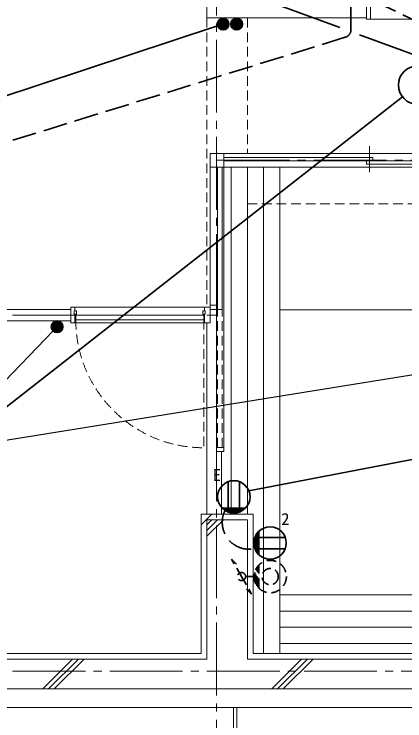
# Model space of a CAD drawing. Units: millimetres at full size, sheet at 1:50; details may follow other scales. Extents: x -9674 to 9699, y -6794 to 6791.
# Drawn here: x -4468 to -2055, y -2953 to 1413 of the extents above; entities that cross this region are included whole.
import ezdxf
from ezdxf.enums import TextEntityAlignment as Align

# ---------------------------------------------------------------- set-up
doc = ezdxf.new("R2010")
doc.units = ezdxf.units.MM
doc.header["$LTSCALE"] = 50
for name, pattern in [('CHAIN2', [12, 9, -1, 1, -1]), ('DASHED1', [1.8, 1.2, -0.6]), ('DASHED3', [4, 3, -1])]:
    doc.linetypes.add(name, pattern=pattern)
for name, color, linetype, lineweight in [('1-0_芯', 134, 'CHAIN2', 9), ('1-1_躯体', 134, 'Continuous', 9), ('1-2_間仕切', 134, 'Continuous', 9), ('1-3_建具', 134, 'Continuous', 9), ('1-4_仕上げ', 134, 'Continuous', 9), ('1-6_ﾊﾞﾙｺﾆｰ・階段', 134, 'Continuous', 9), ('1-8_ハッチ', 134, 'Continuous', 9), ('1-C_梁', 134, 'DASHED1', 9), ('2-0_芯', 2, 'Continuous', 35), ('2-E', 2, 'Continuous', 35), ('3-2', 3, 'DASHED1', 35), ('3-3', 1, 'Continuous', 25), ('3-E', 3, 'Continuous', 35)]:
    doc.layers.add(name, color=color, linetype=linetype, lineweight=lineweight)
doc.styles.add('ＭＳ ゴシック', font='')
doc.styles.get('ＭＳ ゴシック').set_extended_font_data('MS Gothic')

msp = doc.modelspace()

# ---------------------------------------------------------------- linework, layer by layer
at = {"layer": '1-0_芯'}
for p, q in [((-3217.48, -3396.08), (-3217.48, 5323.92)), ((-3217.48, 509.92), (2502.52, 509.92)), ((-8677.48, -446.08), (-3217.48, -446.08)), ((-8677.48, -2646.08), (8332.52, -2646.08))]:
    msp.add_line(p, q, dxfattribs=at)
at = {"layer": '1-1_躯体'}
for p, q in [((-3277.48, -1711.08), (-3027.48, -1711.08)), ((-3277.48, -2571.08), (-3277.48, -1711.08)), ((-3027.48, -2571.08), (-3027.48, -1711.08)), ((-3277.48, -2571.08), (-6877.48, -2571.08)), ((-1927.48, -2571.08), (-3027.48, -2571.08)), ((-6427.48, -2756.08), (-1892.48, -2756.08))]:
    msp.add_line(p, q, dxfattribs=at)
at = {"layer": '1-2_間仕切'}
for p, q in [((-3257.48, 467.42), (-3257.48, 552.42)), ((-3257.48, 552.42), (-3172.48, 552.42)), ((-3172.48, 467.42), (-3172.48, 552.42)), ((-6830.48, -411.08), (-4117.48, -411.08)), ((-3257.48, -493.58), (-3257.48, -411.08)), ((-3217.48, -411.08), (-3217.48, -1264.58)), ((-6830.48, -481.08), (-4117.48, -481.08)), ((-3277.48, -1676.08), (-3277.48, -493.58)), ((-3187.48, -1676.08), (-3187.48, -1289.58))]:
    msp.add_line(p, q, dxfattribs=at)
msp.add_lwpolyline([(-3277.48, 1465.92), (-3277.48, 1389.92), (-2292.48, 1389.92)], dxfattribs=at)
at = {"layer": '1-3_建具'}
for p, q in [((-2292.48, 1380.92), (-2292.48, 1465.92)), ((-2267.48, 1380.92), (-2267.48, 1465.92)), ((-2292.48, 1380.92), (-2267.48, 1380.92)), ((-1517.48, 1380.92), (-2267.48, 1380.92)), ((-2272.48, 596.58), (-2272.48, 436.58)), ((-3172.48, 552.42), (-1372.48, 552.42)), ((-2252.48, 526.58), (-3172.48, 526.58)), ((-2252.48, 506.58), (-2252.48, 526.58)), ((-3172.48, 506.58), (-2252.48, 506.58)), ((-2292.48, 486.58), (-2292.48, 506.58)), ((-2292.48, 506.58), (-1372.48, 506.58)), ((-1372.48, 486.58), (-2292.48, 486.58)), ((-3257.48, -386.08), (-3257.48, 467.42)), ((-3257.48, 467.42), (-3172.48, 467.42)), ((-3212.48, -411.08), (-3212.48, 467.42)), ((-3182.48, -411.08), (-3182.48, 467.42)), ((-3172.48, -1264.58), (-3172.48, 467.42)), ((-3172.48, 467.42), (-1372.48, 467.42)), ((-3217.48, -386.08), (-3257.48, -386.08)), ((-3257.48, -411.08), (-3257.48, -386.08)), ((-3217.48, -386.08), (-3217.48, -411.08)), ((-4092.48, -398.58), (-4117.48, -398.58)), ((-4117.48, -493.58), (-4117.48, -398.58)), ((-4097.48, -421.08), (-4082.48, -421.08)), ((-4097.48, -441.08), (-4097.48, -421.08)), ((-4092.48, -398.58), (-3292.48, -398.58)), ((-4092.48, -421.08), (-4092.48, -398.58)), ((-4082.48, -441.08), (-4082.48, -421.08)), ((-3302.48, -421.08), (-3287.48, -421.08)), ((-3302.48, -441.08), (-3302.48, -421.08)), ((-3257.48, -398.58), (-3292.48, -398.58)), ((-3292.48, -421.08), (-3292.48, -398.58)), ((-3287.48, -421.08), (-3287.48, -441.08)), ((-3217.48, -411.08), (-3257.48, -411.08)), ((-3182.48, -411.08), (-3212.48, -411.08)), ((-4097.48, -441.08), (-4082.48, -441.08)), ((-4092.48, -441.08), (-4092.48, -493.58)), ((-4087.48, -476.08), (-4087.48, -446.08)), ((-4087.48, -446.08), (-3297.48, -446.08)), ((-3297.48, -476.08), (-4087.48, -476.08)), ((-3287.48, -441.08), (-3302.48, -441.08)), ((-3297.48, -446.08), (-3297.48, -476.08)), ((-3292.48, -441.08), (-3292.48, -493.58)), ((-4092.48, -493.58), (-4117.48, -493.58)), ((-3292.48, -493.58), (-4092.48, -493.58)), ((-3257.48, -493.58), (-3292.48, -493.58)), ((-3217.48, -1264.58), (-3217.48, -1289.58)), ((-3172.48, -1264.58), (-3217.48, -1264.58)), ((-3172.48, -1264.58), (-3172.48, -1289.58)), ((-3172.48, -1289.58), (-3217.48, -1289.58))]:
    msp.add_line(p, q, dxfattribs=at)
at = {"layer": '1-3_建具', "linetype": 'DASHED1'}
for p, q in [((-3212.48, -1264.58), (-3212.48, -411.08)), ((-3182.48, -1264.58), (-3182.48, -411.08)), ((-3297.48, -476.08), (-3297.48, -1266.08))]:
    msp.add_line(p, q, dxfattribs=at)
msp.add_arc((-3297.48, -476.08), 790, 180, 270, dxfattribs=at)
at = {"layer": '1-4_仕上げ'}
for p, q in [((-3127.48, -1676.08), (-3127.48, 467.42)), ((-3027.48, -1676.08), (-3027.48, 467.42)), ((-2927.48, -2536.08), (-2927.48, 467.42)), ((-2827.48, -2536.08), (-2827.48, 467.42)), ((-2827.48, -413.42), (727.52, -413.42)), ((-2827.48, -2175.08), (727.52, -2175.08)), ((-2827.48, -2275.08), (742.52, -2275.08)), ((-2827.48, -2375.08), (742.52, -2375.08)), ((-2827.48, -2475.08), (742.52, -2475.08))]:
    msp.add_line(p, q, dxfattribs=at)
at = {"layer": '1-6_ﾊﾞﾙｺﾆｰ・階段'}
for p, q in [((-6427.48, -2871.08), (-1892.48, -2871.08)), ((-3113.48, -2871.08), (-3113.48, -5441.71)), ((-3093.48, -2871.08), (-3093.48, -5441.71))]:
    msp.add_line(p, q, dxfattribs=at)
at = {"layer": '1-8_ハッチ'}
for p, q in [((-3312.48, -2536.08), (-3312.48, -1676.08)), ((-3312.48, -1676.08), (-2992.48, -1676.08)), ((-3312.48, -1741.36), (-3247.2, -1676.08)), ((-2992.48, -2536.08), (-2992.48, -1676.08)), ((-3277.48, -1812.43), (-3176.14, -1711.08)), ((-3277.48, -1777.07), (-3211.49, -1711.08)), ((-3277.48, -1741.72), (-3246.85, -1711.08)), ((-3312.48, -2536.08), (-6842.48, -2536.08)), ((-4291.85, -2756.08), (-4106.85, -2571.08)), ((-4256.49, -2756.08), (-4071.49, -2571.08)), ((-4221.14, -2756.08), (-4036.14, -2571.08)), ((-1922.48, -2536.08), (-2992.48, -2536.08)), ((-2877.63, -2756.08), (-2692.63, -2571.08)), ((-2842.28, -2756.08), (-2657.28, -2571.08)), ((-2806.92, -2756.08), (-2621.92, -2571.08))]:
    msp.add_line(p, q, dxfattribs=at)
at = {"layer": '1-C_梁'}
for p, q in [((-3277.48, 1389.92), (-3277.48, -398.58)), ((-3027.48, 1389.92), (-3027.48, 552.42)), ((-3027.48, 239.92), (742.52, 239.92))]:
    msp.add_line(p, q, dxfattribs=at)
at = {"layer": '2-0_芯'}
for p, q in [((-3206.1, 1372.74), (-3206.1, 1329.53)), ((-3196.5, 1381.59), (-3196.5, 1320.68)), ((-3186.9, 1385.84), (-3186.9, 1316.43)), ((-3177.3, 1387.14), (-3177.3, 1315.13)), ((-3167.7, 1385.84), (-3167.7, 1316.43)), ((-3158.09, 1381.59), (-3158.09, 1320.68)), ((-3148.49, 1372.74), (-3148.49, 1329.53)), ((-3122.76, 1372.74), (-3122.76, 1329.53)), ((-3113.15, 1381.59), (-3113.15, 1320.68)), ((-3103.55, 1385.84), (-3103.55, 1316.43)), ((-3093.95, 1387.14), (-3093.95, 1315.13)), ((-3084.35, 1385.84), (-3084.35, 1316.43)), ((-3074.75, 1381.59), (-3074.75, 1320.68)), ((-3065.14, 1372.74), (-3065.14, 1329.53)), ((-3211.48, 1339.83), (-5083.32, 720.79)), ((-2069.42, 901.11), (-5099.51, -1470.58)), ((-4238.57, -518.82), (-4166.55, -518.82)), ((-4237.26, -509.21), (-4167.86, -509.21)), ((-4233.02, -499.61), (-4172.1, -499.61)), ((-4224.16, -490.01), (-4180.96, -490.01)), ((-4227.53, -544.75), (-5108.9, -1460.18)), ((-4237.26, -528.42), (-4167.86, -528.42)), ((-4233.02, -538.02), (-4172.1, -538.02)), ((-4224.16, -547.62), (-4180.96, -547.62)), ((-3018.49, -1532.51), (889.69, -779.93)), ((-3146.46, -1663.1), (-3146.46, -1475.7)), ((-3076.46, -1663.1), (-3076.46, -1475.7)), ((-3040.04, -1639.41), (-3182.87, -1639.41)), ((-3043.12, -1642.42), (-3179.8, -1642.42)), ((-3050.15, -1648.42), (-3172.77, -1648.42)), ((-3058.78, -1654.42), (-3164.14, -1654.42)), ((-3069.99, -1660.42), (-3152.92, -1660.42)), ((-3087.14, -1666.42), (-3135.78, -1666.42)), ((-2960.49, -1922.77), (-2960.49, -1786.09)), ((-2957.48, -1925.85), (-2957.48, -1783.02)), ((-2984.49, -1878.75), (-2984.49, -1830.11)), ((-2981.17, -1819.43), (-2793.77, -1819.43)), ((-2978.49, -1895.9), (-2978.49, -1812.97)), ((-2972.49, -1907.11), (-2972.49, -1801.75)), ((-2966.49, -1915.74), (-2966.49, -1793.12)), ((-2981.17, -1889.43), (-2793.77, -1889.43))]:
    msp.add_line(p, q, dxfattribs=at)
for centre, radius in [((-3177.3, 1351.14), 36.01), ((-3093.95, 1351.14), 36.01), ((-4202.56, -518.82), 36.01), ((-3111.46, -1569.4), 100.02), ((-2887.47, -1854.43), 100.02)]:
    msp.add_circle(centre, radius, dxfattribs=at)
at = {"layer": '2-E'}
msp.add_circle((-1975.89, 974.32), 118.77, dxfattribs=at)
at = {"layer": '2-E', "color": 3, "linetype": 'DASHED1'}
for radius in [100.02, 50.02]:
    msp.add_circle((-2886.8, -2061.83), radius, dxfattribs=at)
at = {"layer": '2-E', "linetype": 'DASHED3'}
msp.add_arc((-3016.05, -1726.49), 166.91, 153.96565, 282.09693, dxfattribs=at)
at = {"layer": '3-2'}
for p, q in [((-2968.8, -2119.07), (-2968.8, -2004.59)), ((-2962.8, -2126.82), (-2962.8, -1996.84)), ((-2956.8, -2133.24), (-2956.8, -1990.42)), ((-2980.8, -2095.95), (-2980.8, -2027.71)), ((-2974.8, -2109.33), (-2974.8, -2014.33)), ((-2986.8, -2061.83), (-3038.74, -2061.83))]:
    msp.add_line(p, q, dxfattribs=at)
for points in [[(-3063.74, -2061.83), (-3126.24, -1953.58), (-3095.34, -1984.48)], [(-3063.74, -2061.83), (-3001.24, -2170.08), (-3032.14, -2139.18)]]:
    msp.add_lwpolyline(points, dxfattribs=at)
msp.add_circle((-3063.74, -2061.83), 25, dxfattribs=at)
at = {"layer": '3-3'}
msp.add_line((-1143.33, -678), (-4805.05, -1267.51), dxfattribs=at)
at = {"layer": '3-E'}
for p, q in [((-2456.32, 1329.31), (-2985.6, 1523.88)), ((-1842.96, 1103.83), (-2334.73, 1284.61))]:
    msp.add_line(p, q, dxfattribs=at)
at = {"layer": '3-E', "linetype": 'DASHED3'}
for p, q in [((-1571.64, 1172.6), (-2297.42, 1518.17)), ((-2387.71, 1317.09), (-2387.71, 1461.16)), ((-2422.91, 1269.33), (-5559.58, 297.61))]:
    msp.add_line(p, q, dxfattribs=at)
msp.add_arc((-2437.71, 1317.09), 50, 287.21273, 0, dxfattribs=at)

# ---------------------------------------------------------------- texts
at = {"layer": '2-0_芯', "color": 7, "style": 'ＭＳ ゴシック'}
for s, p in [('E', (-3241.08, -1493)), ('2', (-2817.79, -1764.69))]:
    msp.add_text(s, height=73.31, dxfattribs=at).set_placement(p, align=Align.BOTTOM_LEFT)

doc.saveas('drawing.dxf')
